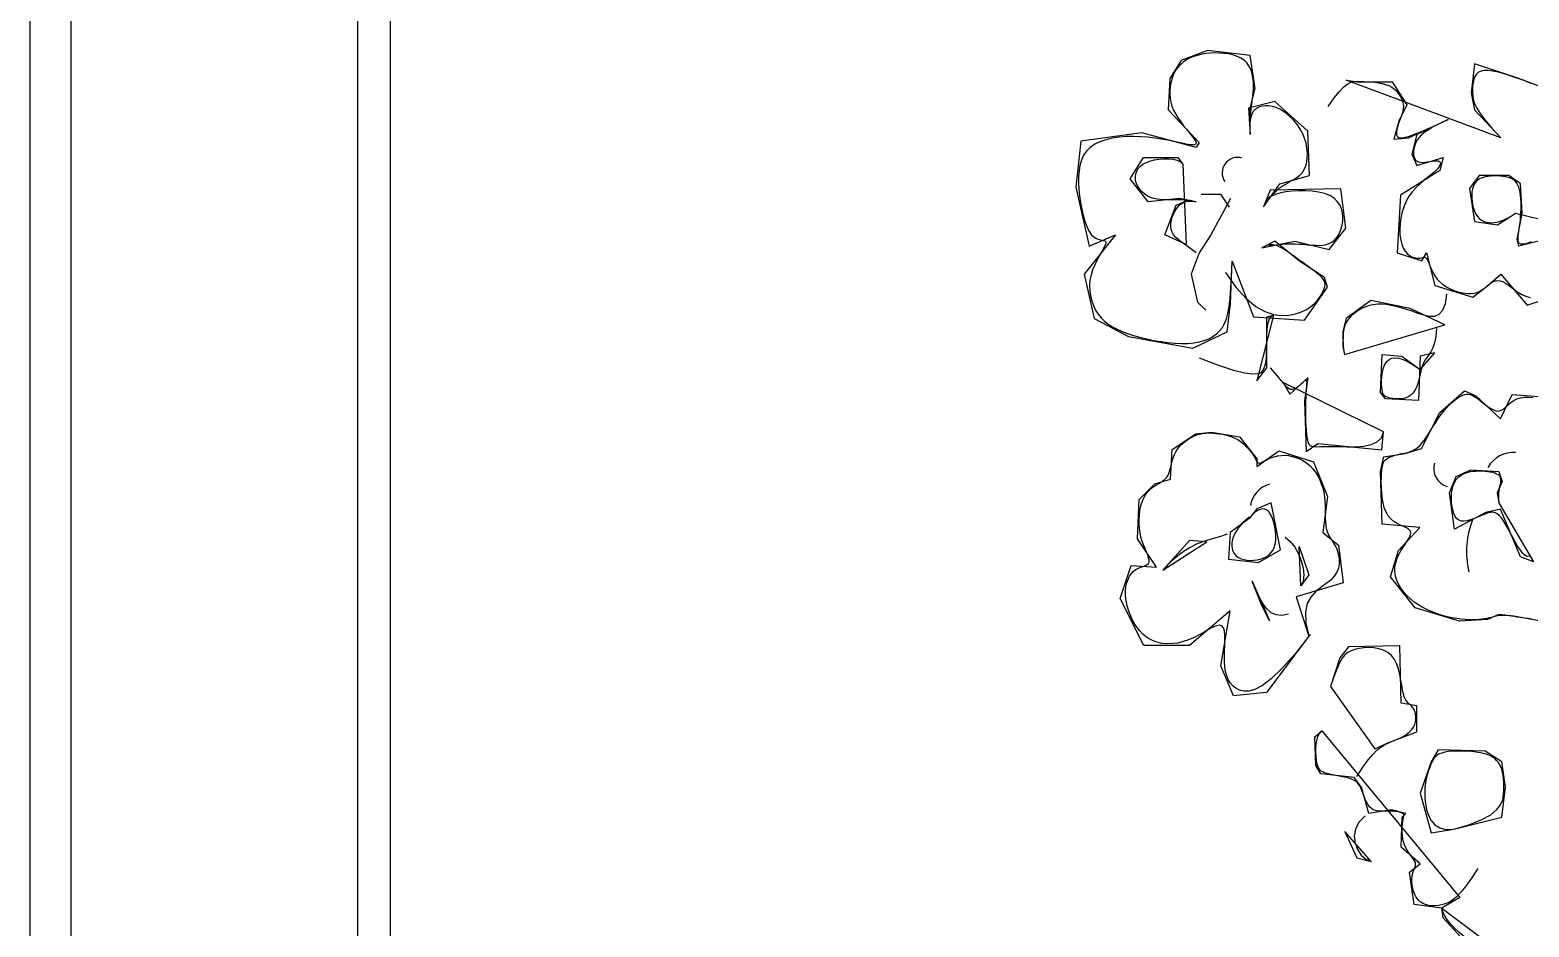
# Model space of a CAD drawing. Header units: metres. Extents: x -607 to -196, y 0 to 941.
# Drawn here: x -598.2 to -459.2, y 543.7 to 626.9 of the extents above; entities that cross this region are included whole.
import ezdxf

# ---------------------------------------------------------------- set-up
doc = ezdxf.new("R2010")
doc.units = ezdxf.units.M
for name, color, linetype in [('3', 3, 'Continuous'), ('4', 4, 'Continuous'), ('7', 7, 'Continuous')]:
    doc.layers.add(name, color=color, linetype=linetype)

msp = doc.modelspace()

# ---------------------------------------------------------------- linework, layer by layer
at = {"layer": '3'}
for points in [[(-594.44, 917.51), (-594.44, 3.8), (-222.04, 3.8), (-222.04, 930.76)], [(-487.34, 604.37), (-487.34, 604.37), (-486.38, 603), (-485.44, 601.97), (-484.55, 601.23), (-483.69, 600.74), (-482.89, 600.47), (-482.14, 600.37), (-481.46, 600.4), (-480.84, 600.53), (-480.3, 600.72), (-479.84, 600.95), (-479.44, 601.21), (-479.1, 601.5), (-478.82, 601.8), (-478.6, 602.09), (-478.42, 602.38), (-478.29, 602.64), (-478.19, 602.87), (-478.13, 603.08), (-478.11, 603.26), (-478.12, 603.42), (-478.17, 603.57), (-478.25, 603.72), (-478.37, 603.86), (-478.51, 604.01), (-478.69, 604.17), (-478.9, 604.33), (-479.12, 604.51), (-479.37, 604.69), (-479.63, 604.88), (-479.91, 605.08), (-480.19, 605.28), (-480.47, 605.48), (-480.76, 605.7), (-481.04, 605.91), (-481.32, 606.11), (-481.59, 606.3), (-481.86, 606.48), (-482.11, 606.63), (-482.36, 606.76), (-482.58, 606.86), (-482.79, 606.91), (-482.98, 606.94), (-483.14, 606.95), (-483.26, 606.93), (-483.34, 606.91), (-483.37, 606.88), (-483.35, 606.86), (-483.27, 606.86), (-483.12, 606.86), (-482.92, 606.89), (-482.66, 606.92), (-482.36, 606.95), (-482.03, 606.99), (-481.67, 607.02), (-481.29, 607.03), (-480.9, 607.03), (-480.51, 607.01), (-480.12, 606.98), (-479.74, 606.94), (-479.36, 606.91), (-478.99, 606.89), (-478.64, 606.88), (-478.31, 606.9), (-478.01, 606.96), (-477.72, 607.05), (-477.47, 607.19), (-477.24, 607.37), (-477.04, 607.58), (-476.87, 607.83), (-476.73, 608.11), (-476.61, 608.42), (-476.53, 608.76), (-476.48, 609.12), (-476.47, 609.5), (-476.51, 609.89), (-476.6, 610.27), (-476.75, 610.63), (-476.98, 610.96), (-477.28, 611.26), (-477.68, 611.5), (-478.16, 611.69), (-478.71, 611.83), (-479.31, 611.91), (-479.94, 611.95), (-480.57, 611.95), (-481.18, 611.92), (-481.74, 611.85), (-482.23, 611.76), (-482.63, 611.64), (-482.95, 611.52), (-483.19, 611.39), (-483.35, 611.27), (-483.46, 611.17), (-483.51, 611.1), (-483.51, 611.06), (-483.47, 611.07), (-483.4, 611.14), (-483.29, 611.25), (-483.16, 611.4), (-483, 611.58), (-482.81, 611.77), (-482.59, 611.98), (-482.36, 612.18), (-482.1, 612.37), (-481.82, 612.54), (-481.54, 612.7), (-481.25, 612.86), (-480.96, 613.02), (-480.69, 613.2), (-480.44, 613.4), (-480.22, 613.64), (-480.04, 613.92), (-479.9, 614.25), (-479.81, 614.62), (-479.76, 615.03), (-479.75, 615.46), (-479.8, 615.9), (-479.88, 616.36), (-480.02, 616.81), (-480.19, 617.24), (-480.41, 617.66), (-480.67, 618.05), (-480.97, 618.42), (-481.28, 618.75), (-481.62, 619.04), (-481.96, 619.29), (-482.31, 619.5), (-482.66, 619.66), (-483, 619.76), (-483.32, 619.82), (-483.63, 619.83), (-483.91, 619.8), (-484.18, 619.73), (-484.41, 619.62), (-484.61, 619.48), (-484.77, 619.3), (-484.89, 619.1), (-484.98, 618.88), (-485.04, 618.66), (-485.07, 618.45), (-485.09, 618.26), (-485.09, 618.12), (-485.08, 618.02), (-485.07, 617.98), (-485.07, 618.02), (-485.06, 618.12), (-485.05, 618.28), (-485.04, 618.48), (-485.03, 618.71), (-485.02, 618.97), (-485, 619.23), (-484.97, 619.5), (-484.94, 619.77), (-484.9, 620.02), (-484.87, 620.28), (-484.83, 620.53), (-484.8, 620.79), (-484.77, 621.06), (-484.75, 621.34), (-484.74, 621.64), (-484.75, 621.95), (-484.78, 622.28), (-484.83, 622.6), (-484.91, 622.93), (-485.03, 623.25), (-485.18, 623.54), (-485.38, 623.81), (-485.63, 624.05), (-485.94, 624.25), (-486.28, 624.41), (-486.67, 624.54), (-487.07, 624.63), (-487.5, 624.69), (-487.93, 624.72), (-488.35, 624.73), (-488.76, 624.71), (-489.15, 624.67), (-489.51, 624.61), (-489.86, 624.53), (-490.18, 624.44), (-490.47, 624.33), (-490.75, 624.2), (-491, 624.05), (-491.23, 623.9), (-491.44, 623.73), (-491.62, 623.55), (-491.79, 623.36), (-491.94, 623.15), (-492.07, 622.92), (-492.19, 622.68), (-492.29, 622.42), (-492.37, 622.15), (-492.44, 621.85), (-492.49, 621.54), (-492.52, 621.21), (-492.52, 620.87), (-492.49, 620.52), (-492.42, 620.16), (-492.32, 619.8), (-492.17, 619.43), (-491.97, 619.06), (-491.75, 618.69), (-491.49, 618.33), (-491.23, 617.98), (-490.97, 617.65), (-490.72, 617.35), (-490.5, 617.08), (-490.31, 616.84), (-490.18, 616.64), (-490.09, 616.48), (-490.06, 616.36), (-490.1, 616.27), (-490.19, 616.22), (-490.35, 616.2), (-490.57, 616.21), (-490.87, 616.25), (-491.24, 616.32), (-491.68, 616.41), (-492.17, 616.52), (-492.71, 616.63), (-493.3, 616.74), (-493.91, 616.83), (-494.56, 616.91), (-495.22, 616.96), (-495.89, 616.99), (-496.56, 616.97), (-497.21, 616.92), (-497.84, 616.82), (-498.44, 616.68), (-498.99, 616.5), (-499.48, 616.26), (-499.9, 615.97), (-500.24, 615.63), (-500.51, 615.24), (-500.71, 614.8), (-500.85, 614.33), (-500.93, 613.81), (-500.97, 613.26), (-500.97, 612.69), (-500.94, 612.09), (-500.88, 611.47), (-500.79, 610.85), (-500.68, 610.24), (-500.55, 609.66), (-500.39, 609.12), (-500.21, 608.63), (-500.01, 608.22), (-499.8, 607.9), (-499.56, 607.67), (-499.32, 607.52), (-499.08, 607.43), (-498.86, 607.38), (-498.68, 607.34), (-498.54, 607.29), (-498.46, 607.21), (-498.45, 607.08), (-498.51, 606.89), (-498.65, 606.62), (-498.83, 606.3), (-499.04, 605.94), (-499.26, 605.53), (-499.48, 605.08), (-499.67, 604.62), (-499.82, 604.14), (-499.92, 603.65), (-499.95, 603.16), (-499.94, 602.67), (-499.87, 602.2), (-499.76, 601.74), (-499.6, 601.3), (-499.4, 600.89), (-499.16, 600.51), (-498.88, 600.16), (-498.57, 599.85), (-498.22, 599.58), (-497.83, 599.32), (-497.41, 599.1), (-496.94, 598.89), (-496.43, 598.7), (-495.88, 598.52), (-495.29, 598.36), (-494.66, 598.21), (-494.02, 598.07), (-493.36, 597.96), (-492.71, 597.87), (-492.06, 597.81), (-491.44, 597.78), (-490.85, 597.79), (-490.3, 597.84), (-489.79, 597.93), (-489.32, 598.05), (-488.9, 598.22), (-488.52, 598.43), (-488.19, 598.67), (-487.89, 598.95), (-487.64, 599.27), (-487.43, 599.64), (-487.26, 600.06), (-487.12, 600.57), (-487.01, 601.21), (-486.92, 601.98), (-486.85, 602.93), (-486.78, 604.07), (-486.73, 605.43), (-484.74, 600.25), (-480.01, 599.95), (-477.88, 603), (-478.18, 603.91), (-480.47, 605.43), (-482.76, 607.26), (-483.98, 606.65), (-480.93, 607.26), (-477.73, 606.5), (-476.2, 608.48), (-476.66, 612.14), (-483.22, 611.99), (-483.83, 610.46), (-482.3, 612.6), (-479.56, 613.36), (-479.71, 617.47), (-482.76, 620.22), (-485.2, 619.61), (-485.05, 617.17), (-485.05, 619.61), (-484.59, 621.43), (-485.05, 624.48), (-489.02, 624.94), (-491.46, 624.03), (-492.52, 622.35), (-492.68, 619.45), (-489.78, 616.41), (-490.08, 615.95), (-495.12, 617.32), (-500.76, 616.56), (-501.22, 612.29), (-500, 606.8), (-497.56, 607.87), (-500.46, 604.21), (-499.54, 600.1), (-496.34, 598.42), (-490.39, 597.36), (-487.18, 598.88), (-486.88, 601.47), (-486.73, 605.43)], [(-458.99, 621.88), (-459.31, 622.02), (-459.66, 622.16), (-460.03, 622.29), (-460.42, 622.43), (-460.85, 622.58), (-461.28, 622.72), (-461.72, 622.85), (-462.16, 622.97), (-462.58, 623.05), (-462.97, 623.1), (-463.32, 623.1), (-463.63, 623.04), (-463.88, 622.93), (-464.07, 622.76), (-464.22, 622.54), (-464.32, 622.28), (-464.39, 622), (-464.43, 621.69), (-464.44, 621.38), (-464.44, 621.06), (-464.42, 620.75), (-464.37, 620.42), (-464.25, 620.05), (-464.04, 619.62), (-463.72, 619.11), (-463.26, 618.5), (-462.64, 617.76), (-461.82, 616.87), (-476.16, 622.2), (-475.09, 622.05), (-471.89, 622.05), (-470.52, 619.92), (-471.28, 618.4), (-471.74, 616.72), (-470.37, 616.87), (-466.7, 618.55), (-469.6, 617.18), (-470.06, 615.35), (-469.6, 614.28), (-467.16, 615.04), (-467.47, 613.82), (-471.13, 611.54), (-471.43, 606.2), (-469.15, 605.44), (-468.69, 606.2), (-467.93, 603.16), (-464.42, 602.09), (-463.2, 603), (-461.82, 604.22), (-459.38, 601.33), (-455.26, 602.7)], [(-457.7, 621.44), (-460.15, 622.36), (-464.26, 623.73), (-464.57, 620.99), (-464.26, 619.46), (-461.82, 616.87)], [(-477.84, 619.77), (-477.84, 619.77), (-477.26, 620.57), (-476.77, 621.16), (-476.36, 621.58), (-476.01, 621.86), (-475.69, 622.01), (-475.4, 622.09), (-475.12, 622.1), (-474.83, 622.09), (-474.52, 622.08), (-474.19, 622.06), (-473.84, 622.04), (-473.5, 622.01), (-473.15, 621.97), (-472.82, 621.9), (-472.5, 621.81), (-472.2, 621.7), (-471.92, 621.55), (-471.68, 621.37), (-471.47, 621.17), (-471.29, 620.95), (-471.14, 620.73), (-471.02, 620.49), (-470.93, 620.25), (-470.87, 620.02), (-470.85, 619.8), (-470.86, 619.58), (-470.89, 619.37), (-470.94, 619.17), (-471, 618.97), (-471.07, 618.77), (-471.15, 618.57), (-471.23, 618.37), (-471.3, 618.17), (-471.37, 617.97), (-471.42, 617.78), (-471.47, 617.59), (-471.49, 617.42), (-471.49, 617.27), (-471.48, 617.13), (-471.43, 617.02), (-471.36, 616.94), (-471.26, 616.89), (-471.13, 616.86), (-470.97, 616.86), (-470.77, 616.89), (-470.54, 616.94), (-470.28, 617.02), (-469.98, 617.13), (-469.65, 617.25), (-469.31, 617.39), (-468.96, 617.54), (-468.62, 617.68), (-468.32, 617.81), (-468.08, 617.92), (-467.89, 618), (-467.8, 618.04), (-467.8, 618.04), (-467.88, 617.99), (-468.04, 617.91), (-468.24, 617.79), (-468.47, 617.64), (-468.72, 617.48), (-468.97, 617.3), (-469.2, 617.1), (-469.39, 616.9), (-469.54, 616.69), (-469.67, 616.48), (-469.76, 616.27), (-469.83, 616.06), (-469.88, 615.86), (-469.9, 615.66), (-469.91, 615.47), (-469.9, 615.3), (-469.88, 615.14), (-469.83, 614.99), (-469.77, 614.87), (-469.69, 614.76), (-469.58, 614.68), (-469.44, 614.62), (-469.27, 614.59), (-469.08, 614.58), (-468.86, 614.59), (-468.63, 614.62), (-468.4, 614.66), (-468.17, 614.69), (-467.96, 614.72), (-467.77, 614.73), (-467.62, 614.71), (-467.51, 614.67), (-467.44, 614.6), (-467.42, 614.5), (-467.44, 614.37), (-467.51, 614.22), (-467.63, 614.05), (-467.8, 613.86), (-468.03, 613.65), (-468.3, 613.42), (-468.61, 613.17), (-468.95, 612.9), (-469.3, 612.59), (-469.65, 612.26), (-469.99, 611.89), (-470.3, 611.48), (-470.57, 611.03), (-470.79, 610.53), (-470.96, 610), (-471.08, 609.45), (-471.16, 608.9), (-471.18, 608.36), (-471.17, 607.85), (-471.1, 607.38), (-471, 606.97), (-470.86, 606.62), (-470.68, 606.34), (-470.49, 606.12), (-470.27, 605.95), (-470.06, 605.83), (-469.84, 605.75), (-469.64, 605.71), (-469.45, 605.7), (-469.29, 605.71), (-469.16, 605.73), (-469.05, 605.76), (-468.95, 605.77), (-468.86, 605.78), (-468.79, 605.75), (-468.71, 605.68), (-468.64, 605.57), (-468.56, 605.4), (-468.47, 605.18), (-468.37, 604.92), (-468.24, 604.64), (-468.1, 604.35), (-467.92, 604.05), (-467.71, 603.76), (-467.47, 603.49), (-467.18, 603.24), (-466.86, 603.03), (-466.52, 602.85), (-466.16, 602.7), (-465.8, 602.59), (-465.45, 602.5), (-465.11, 602.44), (-464.8, 602.42), (-464.52, 602.42), (-464.27, 602.46), (-464.05, 602.52), (-463.85, 602.59), (-463.67, 602.69), (-463.5, 602.8), (-463.33, 602.92), (-463.17, 603.05), (-463.01, 603.19), (-462.84, 603.32), (-462.67, 603.44), (-462.48, 603.53), (-462.29, 603.6), (-462.09, 603.63), (-461.88, 603.61), (-461.65, 603.54), (-461.4, 603.4), (-461.13, 603.22), (-460.85, 603.01), (-460.55, 602.78), (-460.22, 602.55), (-459.87, 602.34), (-459.5, 602.16), (-459.1, 602.04)], [(-490.08, 606.2), (-490.08, 606.2), (-490.43, 606.47), (-490.77, 606.72), (-491.11, 606.95), (-491.42, 607.18), (-491.71, 607.4), (-491.95, 607.62), (-492.16, 607.85), (-492.31, 608.1), (-492.4, 608.37), (-492.43, 608.65), (-492.42, 608.94), (-492.36, 609.22), (-492.28, 609.51), (-492.17, 609.77), (-492.05, 610.02), (-491.91, 610.23), (-491.78, 610.42), (-491.65, 610.57), (-491.52, 610.69), (-491.39, 610.78), (-491.26, 610.86), (-491.13, 610.91), (-491.01, 610.95), (-490.9, 610.97), (-490.79, 610.99), (-490.68, 610.99), (-490.59, 610.99), (-490.52, 610.99), (-490.46, 610.99), (-490.44, 610.99), (-490.43, 610.99), (-490.46, 611), (-490.53, 611.01), (-490.63, 611.03), (-490.76, 611.05), (-490.92, 611.07), (-491.11, 611.09), (-491.33, 611.11), (-491.57, 611.12), (-491.84, 611.12), (-492.12, 611.12), (-492.43, 611.11), (-492.74, 611.11), (-493.06, 611.11), (-493.38, 611.13), (-493.7, 611.17), (-494.01, 611.23), (-494.3, 611.33), (-494.58, 611.46), (-494.83, 611.62), (-495.06, 611.82), (-495.26, 612.03), (-495.43, 612.27), (-495.56, 612.52), (-495.65, 612.77), (-495.7, 613.03), (-495.71, 613.28), (-495.67, 613.53), (-495.58, 613.77), (-495.44, 614), (-495.25, 614.21), (-495.01, 614.4), (-494.72, 614.57), (-494.37, 614.7), (-493.97, 614.81), (-493.53, 614.89), (-493.08, 614.92), (-492.63, 614.92), (-492.21, 614.87), (-491.83, 614.77), (-491.53, 614.63), (-491.3, 614.42), (-491, 606.96), (-492.98, 607.87), (-491.91, 610.61), (-490.85, 611.07), (-490.08, 610.92), (-491.61, 611.22), (-494.51, 610.92), (-496.18, 613.05), (-494.96, 615.03), (-491.76, 615.03), (-491.3, 614.42)], [(-458.31, 607.27), (-460.15, 606.81), (-460.3, 607.42), (-459.84, 609.86), (-459.99, 612.6), (-461.06, 613.37), (-463.81, 613.37), (-464.72, 612.15), (-464.26, 609.1), (-462.13, 608.79), (-460.91, 609.56), (-460.45, 609.86)], [(-459, 607.2), (-459.2, 607.11), (-459.39, 607.05), (-459.57, 607.01), (-459.73, 606.99), (-459.87, 606.99), (-459.98, 607.01), (-460.06, 607.05), (-460.13, 607.1), (-460.17, 607.18), (-460.2, 607.28), (-460.21, 607.4), (-460.21, 607.55), (-460.2, 607.73), (-460.17, 607.93), (-460.14, 608.16), (-460.11, 608.41), (-460.07, 608.69), (-460.03, 608.98), (-460, 609.28), (-459.97, 609.59), (-459.94, 609.91), (-459.93, 610.24), (-459.92, 610.56), (-459.93, 610.88), (-459.95, 611.2), (-459.98, 611.5), (-460.02, 611.78), (-460.08, 612.04), (-460.15, 612.27), (-460.23, 612.48), (-460.33, 612.65), (-460.44, 612.8), (-460.58, 612.93), (-460.74, 613.03), (-460.91, 613.12), (-461.11, 613.19), (-461.34, 613.24), (-461.59, 613.28), (-461.86, 613.31), (-462.14, 613.32), (-462.43, 613.32), (-462.72, 613.31), (-463, 613.28), (-463.26, 613.23), (-463.5, 613.16), (-463.72, 613.08), (-463.9, 612.97), (-464.06, 612.84), (-464.2, 612.69), (-464.31, 612.52), (-464.39, 612.32), (-464.45, 612.09), (-464.49, 611.84), (-464.51, 611.56), (-464.51, 611.26), (-464.48, 610.95), (-464.43, 610.64), (-464.36, 610.34), (-464.26, 610.05), (-464.13, 609.79), (-463.98, 609.56), (-463.81, 609.37), (-463.61, 609.22), (-463.4, 609.11), (-463.17, 609.03), (-462.93, 608.99), (-462.68, 608.98), (-462.43, 608.99), (-462.18, 609.04), (-461.93, 609.1), (-461.69, 609.18), (-461.46, 609.28), (-461.24, 609.39), (-461.02, 609.5), (-460.82, 609.62), (-460.63, 609.74), (-460.45, 609.86), (-457.25, 609.1)], [(-486.88, 611.22), (-488.71, 607.87), (-489.78, 606.2), (-490.54, 604.21), (-489.93, 601.62), (-489.17, 600.86)], [(-489.59, 611.62), (-487.81, 611.62), (-487.02, 610.43)], [(-466.86, 602.39), (-466.86, 602.39), (-466.98, 601.47), (-467.22, 600.85), (-467.55, 600.47), (-467.97, 600.3), (-468.44, 600.3), (-468.95, 600.4), (-469.49, 600.57), (-470.02, 600.77), (-470.54, 600.95), (-471.04, 601.1), (-471.53, 601.22), (-471.99, 601.32), (-472.44, 601.39), (-472.86, 601.42), (-473.26, 601.42), (-473.65, 601.38), (-474.01, 601.3), (-474.34, 601.19), (-474.66, 601.06), (-474.95, 600.9), (-475.21, 600.73), (-475.45, 600.55), (-475.65, 600.37), (-475.83, 600.18), (-475.98, 600.01), (-476.1, 599.83), (-476.19, 599.66), (-476.27, 599.49), (-476.32, 599.32), (-476.36, 599.14), (-476.39, 598.95), (-476.42, 598.75), (-476.43, 598.54), (-476.44, 598.31), (-476.45, 598.08), (-476.44, 597.83), (-476.43, 597.58), (-476.4, 597.31), (-476.37, 597.04), (-476.32, 596.76), (-467.01, 599.5), (-470.21, 601.02), (-473.87, 601.78), (-476.16, 600.11), (-476.47, 598.89), (-476.47, 597.52), (-476.32, 596.76)], [(-489.78, 596.44), (-489.78, 596.44), (-488, 595.77), (-486.62, 595.31), (-485.59, 595.05), (-484.85, 594.96), (-484.35, 594.99), (-484.04, 595.11), (-483.86, 595.3), (-483.75, 595.53), (-483.68, 595.76), (-483.62, 595.99), (-483.58, 596.24), (-483.55, 596.49), (-483.54, 596.77), (-483.53, 597.08), (-483.52, 597.41), (-483.52, 597.78), (-483.52, 598.18), (-483.51, 598.6), (-483.49, 599.02), (-483.45, 599.42), (-483.37, 599.78), (-483.27, 600.07), (-483.11, 600.29), (-482.91, 600.4), (-484.44, 594.31), (-483.52, 595.53), (-483.52, 597.36), (-483.52, 600.25), (-482.91, 600.4)], [(-467.77, 599.19), (-467.77, 599.19), (-467.85, 598.43), (-467.97, 597.84), (-468.12, 597.38), (-468.3, 597.02), (-468.48, 596.74), (-468.66, 596.49), (-468.83, 596.26), (-468.98, 595.99), (-469.11, 595.68), (-469.21, 595.33), (-469.3, 594.95), (-469.39, 594.56), (-469.49, 594.17), (-469.61, 593.81), (-469.75, 593.48), (-469.93, 593.2), (-470.15, 592.98), (-470.41, 592.83), (-470.69, 592.72), (-470.98, 592.66), (-471.28, 592.64), (-471.56, 592.65), (-471.83, 592.67), (-472.07, 592.72), (-472.27, 592.77), (-472.43, 592.83), (-472.56, 592.91), (-472.66, 593.02), (-472.74, 593.14), (-472.8, 593.3), (-472.83, 593.5), (-472.86, 593.73), (-472.87, 594.01), (-472.87, 594.32), (-472.85, 594.65), (-472.82, 594.99), (-472.75, 595.31), (-472.66, 595.62), (-472.54, 595.9), (-472.37, 596.13), (-472.17, 596.31), (-471.93, 596.42), (-471.63, 596.46), (-471.28, 596.42), (-470.88, 596.3), (-470.42, 596.09), (-469.89, 595.79), (-469.3, 595.38), (-467.93, 596.91), (-469.3, 596.6), (-469.45, 592.49), (-472.5, 592.64), (-472.96, 593.25), (-472.81, 596.76), (-470.98, 596.6), (-469.3, 595.38)], [(-483.22, 595.53), (-483.22, 595.53), (-482.8, 595.05), (-482.46, 594.65), (-482.18, 594.32), (-481.95, 594.05), (-481.76, 593.85), (-481.6, 593.7), (-481.45, 593.61), (-481.31, 593.56), (-481.17, 593.56), (-481.02, 593.59), (-480.86, 593.65), (-480.71, 593.74), (-480.57, 593.84), (-480.43, 593.95), (-480.31, 594.06), (-480.19, 594.16), (-480.1, 594.24), (-480.02, 594.31), (-479.95, 594.36), (-479.9, 594.39), (-479.86, 594.39), (-479.83, 594.36), (-479.82, 594.3), (-479.81, 594.21), (-479.82, 594.07), (-479.83, 593.9), (-479.84, 593.69), (-479.87, 593.44), (-479.89, 593.15), (-479.91, 592.82), (-479.93, 592.46), (-479.94, 592.05), (-479.94, 591.6), (-479.94, 591.13), (-479.93, 590.65), (-479.91, 590.18), (-479.88, 589.73), (-479.83, 589.32), (-479.78, 588.96), (-479.71, 588.67), (-479.62, 588.46), (-479.51, 588.33), (-479.36, 588.25), (-479.15, 588.22), (-478.87, 588.21), (-478.51, 588.22), (-478.05, 588.24), (-477.48, 588.24), (-476.81, 588.22), (-476.06, 588.2), (-475.28, 588.21), (-474.52, 588.27), (-473.84, 588.42), (-473.27, 588.66), (-472.87, 589.04), (-472.69, 589.58), (-482, 594.16), (-481.39, 593.09), (-480.01, 594.31), (-479.71, 594.61), (-480.01, 592.48), (-479.86, 587.76), (-478.79, 588.52), (-472.84, 587.91), (-472.69, 589.58)], [(-457.26, 571.89), (-460.61, 572.5), (-461.99, 572.65), (-463.05, 572.2), (-465.65, 572.04), (-469.77, 573.26), (-472.05, 576.16), (-471.29, 578.6), (-469.31, 580.73), (-472.82, 581.03), (-472.97, 585.91), (-472.66, 587.28), (-470.68, 587.59), (-469.16, 588.04), (-467.48, 591.4), (-465.19, 593.38), (-464.12, 592.92), (-461.83, 590.79), (-460.77, 593.07), (-456.95, 592.77)], [(-458.92, 572.22), (-459.28, 572.27), (-459.64, 572.32), (-459.97, 572.37), (-460.28, 572.42), (-460.56, 572.47), (-460.82, 572.5), (-461.04, 572.53), (-461.25, 572.55), (-461.44, 572.57), (-461.62, 572.57), (-461.78, 572.57), (-461.93, 572.55), (-462.09, 572.53), (-462.24, 572.5), (-462.39, 572.46), (-462.54, 572.42), (-462.71, 572.37), (-462.89, 572.33), (-463.09, 572.29), (-463.31, 572.25), (-463.55, 572.21), (-463.81, 572.18), (-464.1, 572.16), (-464.41, 572.15), (-464.75, 572.16), (-465.11, 572.18), (-465.49, 572.22), (-465.9, 572.27), (-466.33, 572.35), (-466.78, 572.45), (-467.24, 572.57), (-467.7, 572.72), (-468.16, 572.89), (-468.61, 573.08), (-469.05, 573.3), (-469.46, 573.54), (-469.85, 573.81), (-470.2, 574.1), (-470.52, 574.41), (-470.81, 574.74), (-471.06, 575.07), (-471.26, 575.41), (-471.43, 575.75), (-471.55, 576.08), (-471.62, 576.41), (-471.65, 576.73), (-471.63, 577.05), (-471.58, 577.36), (-471.5, 577.67), (-471.39, 577.96), (-471.25, 578.26), (-471.09, 578.55), (-470.91, 578.83), (-470.72, 579.1), (-470.55, 579.37), (-470.39, 579.62), (-470.26, 579.85), (-470.19, 580.07), (-470.17, 580.26), (-470.22, 580.42), (-470.36, 580.56), (-470.56, 580.69), (-470.82, 580.81), (-471.11, 580.94), (-471.41, 581.09), (-471.72, 581.27), (-472, 581.51), (-472.26, 581.8), (-472.46, 582.15), (-472.62, 582.57), (-472.73, 583.02), (-472.81, 583.49), (-472.86, 583.98), (-472.89, 584.46), (-472.9, 584.91), (-472.89, 585.33), (-472.88, 585.69), (-472.86, 586), (-472.82, 586.27), (-472.77, 586.5), (-472.71, 586.69), (-472.62, 586.86), (-472.51, 586.99), (-472.38, 587.1), (-472.23, 587.2), (-472.05, 587.28), (-471.86, 587.35), (-471.65, 587.42), (-471.43, 587.47), (-471.2, 587.52), (-470.98, 587.57), (-470.76, 587.61), (-470.54, 587.66), (-470.33, 587.72), (-470.13, 587.79), (-469.92, 587.88), (-469.73, 587.99), (-469.53, 588.13), (-469.33, 588.31), (-469.13, 588.53), (-468.93, 588.79), (-468.72, 589.08), (-468.51, 589.41), (-468.3, 589.75), (-468.08, 590.11), (-467.85, 590.47), (-467.62, 590.83), (-467.38, 591.17), (-467.12, 591.49), (-466.87, 591.79), (-466.61, 592.06), (-466.35, 592.31), (-466.09, 592.52), (-465.85, 592.71), (-465.61, 592.86), (-465.39, 592.97), (-465.19, 593.05), (-465, 593.09), (-464.83, 593.09), (-464.66, 593.06), (-464.48, 593), (-464.31, 592.91), (-464.12, 592.79), (-463.92, 592.64), (-463.7, 592.47), (-463.47, 592.28), (-463.22, 592.09), (-462.98, 591.91), (-462.73, 591.75), (-462.49, 591.63), (-462.25, 591.55), (-462.04, 591.52), (-461.83, 591.57), (-461.64, 591.66), (-461.46, 591.8), (-461.27, 591.97), (-461.06, 592.15), (-460.84, 592.33), (-460.59, 592.5), (-460.31, 592.64), (-459.98, 592.74), (-459.62, 592.8), (-459.23, 592.82), (-458.82, 592.78)], [(-479.48, 570.8), (-479.48, 570.8), (-480.89, 569.01), (-482.09, 567.67), (-483.1, 566.7), (-483.93, 566.06), (-484.62, 565.69), (-485.19, 565.54), (-485.66, 565.54), (-486.05, 565.65), (-486.38, 565.82), (-486.66, 566.04), (-486.9, 566.31), (-487.09, 566.62), (-487.23, 566.97), (-487.34, 567.37), (-487.41, 567.8), (-487.44, 568.27), (-487.45, 568.78), (-487.43, 569.3), (-487.41, 569.82), (-487.4, 570.31), (-487.41, 570.75), (-487.45, 571.13), (-487.54, 571.42), (-487.69, 571.6), (-487.9, 571.65), (-488.19, 571.6), (-488.52, 571.47), (-488.91, 571.27), (-489.34, 571.03), (-489.79, 570.78), (-490.27, 570.53), (-490.77, 570.31), (-491.27, 570.14), (-491.78, 570.01), (-492.28, 569.95), (-492.78, 569.93), (-493.26, 569.98), (-493.72, 570.09), (-494.17, 570.27), (-494.58, 570.5), (-494.97, 570.81), (-495.32, 571.17), (-495.63, 571.58), (-495.91, 572.02), (-496.14, 572.49), (-496.33, 572.97), (-496.48, 573.45), (-496.57, 573.92), (-496.62, 574.38), (-496.62, 574.81), (-496.58, 575.21), (-496.5, 575.58), (-496.39, 575.91), (-496.24, 576.21), (-496.07, 576.46), (-495.87, 576.67), (-495.65, 576.82), (-495.42, 576.94), (-495.2, 577.04), (-494.98, 577.12), (-494.78, 577.19), (-494.62, 577.28), (-494.5, 577.38), (-494.44, 577.51), (-494.43, 577.69), (-494.48, 577.91), (-494.56, 578.16), (-494.68, 578.44), (-494.81, 578.76), (-494.94, 579.1), (-495.08, 579.46), (-495.19, 579.84), (-495.27, 580.24), (-495.33, 580.65), (-495.36, 581.06), (-495.36, 581.47), (-495.34, 581.87), (-495.3, 582.25), (-495.23, 582.61), (-495.14, 582.95), (-495.03, 583.25), (-494.9, 583.52), (-494.76, 583.76), (-494.6, 583.97), (-494.44, 584.16), (-494.26, 584.33), (-494.08, 584.47), (-493.9, 584.6), (-493.72, 584.71), (-493.54, 584.81), (-493.37, 584.91), (-493.2, 585.01), (-493.04, 585.13), (-492.9, 585.26), (-492.77, 585.41), (-492.66, 585.59), (-492.57, 585.81), (-492.5, 586.05), (-492.43, 586.32), (-492.36, 586.61), (-492.28, 586.9), (-492.2, 587.19), (-492.09, 587.48), (-491.96, 587.75), (-491.8, 588), (-491.61, 588.24), (-491.4, 588.45), (-491.18, 588.64), (-490.95, 588.81), (-490.71, 588.96), (-490.47, 589.1), (-490.24, 589.21), (-490.01, 589.3), (-489.8, 589.37), (-489.59, 589.42), (-489.38, 589.46), (-489.16, 589.48), (-488.94, 589.49), (-488.71, 589.49), (-488.46, 589.47), (-488.2, 589.45), (-487.92, 589.41), (-487.64, 589.37), (-487.34, 589.31), (-487.05, 589.23), (-486.76, 589.13), (-486.48, 589.01), (-486.21, 588.87), (-485.95, 588.7), (-485.71, 588.51), (-485.49, 588.31), (-485.29, 588.11), (-485.11, 587.9), (-484.95, 587.69), (-484.81, 587.5), (-484.7, 587.31), (-484.61, 587.15), (-484.54, 587.01), (-484.48, 586.89), (-484.42, 586.8), (-484.36, 586.74), (-484.29, 586.71), (-484.21, 586.7), (-484.09, 586.73), (-483.95, 586.79), (-483.78, 586.88), (-483.57, 586.98), (-483.35, 587.09), (-483.09, 587.2), (-482.82, 587.29), (-482.52, 587.37), (-482.2, 587.41), (-481.86, 587.42), (-481.51, 587.39), (-481.16, 587.32), (-480.81, 587.22), (-480.46, 587.08), (-480.12, 586.9), (-479.8, 586.69), (-479.5, 586.44), (-479.24, 586.16), (-479, 585.85), (-478.79, 585.51), (-478.61, 585.15), (-478.46, 584.78), (-478.33, 584.39), (-478.24, 583.99), (-478.17, 583.58), (-478.13, 583.17), (-478.1, 582.76), (-478.1, 582.36), (-478.09, 581.97), (-478.09, 581.6), (-478.08, 581.24), (-478.05, 580.92), (-478, 580.62), (-477.92, 580.35), (-477.82, 580.11), (-477.7, 579.89), (-477.57, 579.67), (-477.43, 579.45), (-477.29, 579.22), (-477.15, 578.98), (-477.03, 578.7), (-476.92, 578.39), (-476.84, 578.06), (-476.8, 577.7), (-476.81, 577.33), (-476.88, 576.95), (-477.02, 576.57), (-477.26, 576.2), (-477.59, 575.85), (-478.01, 575.52), (-478.5, 575.17), (-478.99, 574.77), (-479.42, 574.27), (-479.76, 573.66), (-479.94, 572.87), (-479.91, 571.88), (-479.63, 570.65), (-483.56, 565.41), (-486.62, 565.12), (-487.78, 567.88), (-486.91, 572.98), (-490.7, 569.78), (-494.92, 569.78), (-497.11, 574.14), (-496.09, 577.2), (-493.76, 577.05), (-495.5, 579.67), (-495.36, 583.31), (-493.9, 584.77), (-492.45, 585.2), (-492.3, 587.97), (-490.11, 589.42), (-488.66, 589.57), (-486.04, 589.13), (-484.43, 587.1), (-484.43, 586.37), (-482.39, 587.82), (-479.19, 586.8), (-477.88, 583.6), (-478.31, 580.25), (-476.86, 579.09), (-476.42, 575.6), (-480.79, 574.29), (-479.63, 570.65)], [(-459.05, 578.05), (-459.3, 578.02), (-459.54, 578.12), (-459.77, 578.32), (-460, 578.61), (-460.23, 578.95), (-460.46, 579.34), (-460.68, 579.75), (-460.91, 580.18), (-461.13, 580.59), (-461.34, 580.98), (-461.55, 581.33), (-461.76, 581.62), (-461.95, 581.84), (-462.15, 581.99), (-462.34, 582.09), (-462.54, 582.13), (-462.75, 582.12), (-462.97, 582.08), (-463.2, 582), (-463.46, 581.9), (-463.74, 581.78), (-464.03, 581.65), (-464.33, 581.52), (-464.64, 581.42), (-464.93, 581.34), (-465.21, 581.3), (-465.47, 581.31), (-465.7, 581.39), (-465.89, 581.54), (-466.04, 581.75), (-466.17, 582.02), (-466.26, 582.32), (-466.33, 582.64), (-466.37, 582.98), (-466.38, 583.31), (-466.38, 583.63), (-466.37, 583.92), (-466.33, 584.18), (-466.28, 584.42), (-466.22, 584.63), (-466.14, 584.83), (-466.05, 585), (-465.94, 585.16), (-465.82, 585.3), (-465.69, 585.43), (-465.55, 585.54), (-465.4, 585.64), (-465.22, 585.72), (-465.04, 585.8), (-464.83, 585.86), (-464.61, 585.9), (-464.38, 585.94), (-464.12, 585.96), (-463.85, 585.97), (-463.58, 585.97), (-463.3, 585.96), (-463.04, 585.93), (-462.79, 585.89), (-462.56, 585.84), (-462.37, 585.78), (-462.2, 585.71), (-462.07, 585.63), (-461.97, 585.53), (-461.9, 585.42), (-461.86, 585.3), (-461.83, 585.17), (-461.83, 585.03), (-461.85, 584.88), (-461.88, 584.72), (-461.92, 584.54), (-461.96, 584.35), (-462, 584.13), (-462.03, 583.9), (-462.04, 583.63), (-462.03, 583.34), (-461.99, 583.02), (-458.78, 577.53), (-460, 577.99), (-461.83, 582.41), (-463.21, 582.1), (-466.1, 580.58), (-466.56, 583.93), (-465.95, 585.45), (-464.58, 586.06), (-461.99, 585.91), (-461.68, 585), (-462.14, 583.93), (-461.99, 583.02)], [(-485.16, 581.71), (-485.16, 581.71), (-485.74, 581.18), (-486.18, 580.67), (-486.48, 580.18), (-486.67, 579.74), (-486.76, 579.32), (-486.76, 578.95), (-486.69, 578.63), (-486.56, 578.35), (-486.38, 578.13), (-486.15, 577.95), (-485.9, 577.82), (-485.62, 577.74), (-485.33, 577.69), (-485.02, 577.67), (-484.71, 577.69), (-484.41, 577.73), (-484.11, 577.8), (-483.84, 577.89), (-483.58, 578.01), (-483.34, 578.17), (-483.14, 578.36), (-482.96, 578.59), (-482.83, 578.87), (-482.73, 579.19), (-482.68, 579.56), (-482.67, 579.96), (-482.7, 580.38), (-482.77, 580.79), (-482.86, 581.2), (-482.99, 581.57), (-483.14, 581.89), (-483.3, 582.15), (-483.49, 582.32), (-483.69, 582.42), (-483.91, 582.45), (-484.14, 582.4), (-484.38, 582.29), (-484.63, 582.11), (-484.89, 581.86), (-485.16, 581.56), (-486.91, 580.25), (-487.06, 577.78), (-484.29, 577.49), (-482.25, 578.65), (-483.12, 583.02), (-484.43, 582.44), (-485.16, 581.56)], [(-487.2, 580.11), (-487.2, 580.11), (-487.9, 579.87), (-488.58, 579.67), (-489.27, 579.46), (-489.97, 579.2), (-490.69, 578.84), (-491.46, 578.35), (-492.28, 577.67), (-493.17, 576.76), (-489.09, 579.38), (-490.7, 579.53), (-493.17, 576.76)], [(-481.81, 579.82), (-481.81, 579.82), (-481.34, 579.42), (-480.93, 578.89), (-480.58, 578.28), (-480.32, 577.62), (-480.15, 576.95), (-480.09, 576.32), (-480.15, 575.76), (-480.35, 575.31), (-480.5, 578.95), (-479.63, 576.33), (-480.35, 575.31)], [(-481.52, 572.69), (-481.52, 572.69), (-482.13, 572.56), (-482.66, 572.61), (-483.12, 572.82), (-483.52, 573.18), (-483.89, 573.66), (-484.22, 574.26), (-484.55, 574.96), (-484.87, 575.74), (-483.27, 572.11), (-484, 573.56), (-484.87, 575.74)], [(-475.17, 557.64), (-475.17, 557.64), (-474.6, 558.5), (-474.1, 559.17), (-473.68, 559.68), (-473.31, 560.06), (-472.99, 560.33), (-472.7, 560.52), (-472.42, 560.67), (-472.14, 560.78), (-471.86, 560.9), (-471.56, 561.02), (-471.27, 561.15), (-470.99, 561.29), (-470.72, 561.44), (-470.47, 561.61), (-470.24, 561.79), (-470.06, 562), (-469.91, 562.22), (-469.8, 562.46), (-469.73, 562.71), (-469.7, 562.96), (-469.7, 563.21), (-469.72, 563.44), (-469.78, 563.65), (-469.85, 563.83), (-469.95, 563.98), (-470.07, 564.11), (-470.2, 564.24), (-470.34, 564.37), (-470.47, 564.53), (-470.61, 564.72), (-470.73, 564.97), (-470.84, 565.27), (-470.93, 565.66), (-471, 566.1), (-471.09, 566.58), (-471.18, 567.08), (-471.31, 567.58), (-471.47, 568.05), (-471.68, 568.48), (-471.95, 568.85), (-472.29, 569.13), (-472.68, 569.34), (-473.12, 569.48), (-473.58, 569.56), (-474.05, 569.58), (-474.52, 569.56), (-474.95, 569.5), (-475.35, 569.41), (-475.7, 569.3), (-476, 569.14), (-476.27, 568.91), (-476.52, 568.6), (-476.77, 568.17), (-477.03, 567.6), (-477.31, 566.88), (-477.62, 565.98), (-473.51, 560.2), (-472.28, 560.76), (-469.61, 561.76), (-469.61, 564.2), (-471.06, 564.42), (-471.17, 569.76), (-475.95, 569.65), (-476.73, 568.65), (-477.62, 565.98)], [(-463.94, 549.09), (-463.94, 549.09), (-464.53, 548.19), (-465.05, 547.47), (-465.51, 546.9), (-465.92, 546.48), (-466.3, 546.17), (-466.64, 545.96), (-466.97, 545.82), (-467.29, 545.73), (-467.6, 545.67), (-467.92, 545.64), (-468.22, 545.65), (-468.51, 545.68), (-468.79, 545.76), (-469.05, 545.86), (-469.28, 546.01), (-469.48, 546.2), (-469.65, 546.43), (-469.79, 546.69), (-469.9, 546.97), (-469.98, 547.26), (-470.04, 547.56), (-470.06, 547.86), (-470.06, 548.13), (-470.04, 548.39), (-469.99, 548.61), (-469.94, 548.8), (-469.87, 548.96), (-469.81, 549.11), (-469.75, 549.25), (-469.72, 549.39), (-469.71, 549.52), (-469.74, 549.66), (-469.81, 549.82), (-469.91, 549.98), (-470.04, 550.16), (-470.19, 550.35), (-470.34, 550.56), (-470.49, 550.79), (-470.63, 551.03), (-470.74, 551.29), (-470.83, 551.57), (-470.9, 551.86), (-470.94, 552.16), (-470.96, 552.45), (-470.96, 552.74), (-470.95, 553), (-470.94, 553.25), (-470.91, 553.46), (-470.88, 553.64), (-470.85, 553.78), (-470.83, 553.89), (-470.81, 553.98), (-470.8, 554.05), (-470.81, 554.11), (-470.84, 554.16), (-470.89, 554.2), (-470.97, 554.24), (-471.07, 554.28), (-471.19, 554.32), (-471.33, 554.35), (-471.49, 554.38), (-471.67, 554.4), (-471.87, 554.42), (-472.08, 554.42), (-472.3, 554.42), (-472.53, 554.41), (-472.76, 554.41), (-472.99, 554.41), (-473.22, 554.43), (-473.43, 554.48), (-473.64, 554.55), (-473.82, 554.66), (-473.98, 554.82), (-474.13, 555), (-474.25, 555.22), (-474.37, 555.45), (-474.47, 555.69), (-474.56, 555.93), (-474.65, 556.17), (-474.73, 556.39), (-474.81, 556.58), (-474.9, 556.76), (-475, 556.91), (-475.11, 557.05), (-475.25, 557.16), (-475.4, 557.27), (-475.59, 557.36), (-475.8, 557.44), (-476.06, 557.51), (-476.34, 557.58), (-476.64, 557.64), (-476.95, 557.7), (-477.26, 557.76), (-477.55, 557.81), (-477.82, 557.87), (-478.07, 557.94), (-478.27, 558.02), (-478.43, 558.1), (-478.57, 558.21), (-478.67, 558.33), (-478.75, 558.49), (-478.82, 558.68), (-478.87, 558.91), (-478.91, 559.18), (-478.94, 559.5), (-478.97, 559.86), (-478.97, 560.24), (-478.94, 560.61), (-478.88, 560.98), (-478.78, 561.33), (-478.62, 561.63), (-478.4, 561.87), (-465.61, 546.42), (-467.28, 545.42), (-469.84, 545.76), (-470.28, 548.76), (-469.28, 549.53), (-471.06, 551.09), (-470.95, 553.87), (-470.61, 554.2), (-471.95, 554.53), (-474.06, 554.2), (-474.73, 556.64), (-475.4, 557.53), (-478.51, 557.87), (-478.96, 558.64), (-479.07, 561.31), (-478.4, 561.87)], [(-466.16, 552.76), (-466.16, 552.76), (-464.69, 553.18), (-463.57, 553.63), (-462.75, 554.09), (-462.18, 554.56), (-461.83, 555.02), (-461.63, 555.48), (-461.55, 555.92), (-461.52, 556.34), (-461.52, 556.73), (-461.53, 557.1), (-461.55, 557.43), (-461.59, 557.75), (-461.65, 558.03), (-461.72, 558.3), (-461.81, 558.54), (-461.92, 558.76), (-462.05, 558.95), (-462.2, 559.13), (-462.37, 559.29), (-462.58, 559.43), (-462.81, 559.56), (-463.08, 559.66), (-463.39, 559.75), (-463.74, 559.83), (-464.12, 559.89), (-464.54, 559.94), (-464.98, 559.97), (-465.42, 559.99), (-465.86, 559.99), (-466.28, 559.97), (-466.66, 559.94), (-467, 559.89), (-467.28, 559.81), (-467.52, 559.72), (-467.71, 559.61), (-467.87, 559.47), (-468.01, 559.31), (-468.13, 559.13), (-468.23, 558.92), (-468.33, 558.68), (-468.44, 558.42), (-468.55, 558.12), (-468.65, 557.8), (-468.73, 557.44), (-468.8, 557.05), (-468.85, 556.62), (-468.87, 556.16), (-468.86, 555.65), (-468.81, 555.11), (-468.7, 554.56), (-468.53, 554.03), (-468.27, 553.56), (-467.92, 553.16), (-467.47, 552.87), (-466.88, 552.73), (-466.16, 552.76), (-461.72, 553.87), (-461.38, 556.64), (-461.72, 558.98), (-463.27, 559.98), (-467.61, 560.09), (-468.28, 558.98), (-469.28, 556.09), (-468.28, 552.42), (-466.16, 552.76)], [(-474.4, 553.98), (-474.4, 553.98), (-474.97, 553.4), (-475.29, 552.76), (-475.4, 552.1), (-475.33, 551.45), (-475.1, 550.86), (-474.76, 550.35), (-474.32, 549.97), (-473.84, 549.76), (-476.29, 552.53), (-475.17, 550.09), (-473.84, 549.76)], [(-461.79, 540.51), (-461.79, 540.51), (-462.18, 541.03), (-462.56, 541.42), (-462.95, 541.72), (-463.33, 541.94), (-463.72, 542.12), (-464.11, 542.27), (-464.51, 542.44), (-464.91, 542.64), (-465.32, 542.9), (-465.72, 543.21), (-466.11, 543.56), (-466.46, 543.93), (-466.77, 544.31), (-467.01, 544.7), (-467.19, 545.07), (-467.28, 545.42), (-462.83, 542.09), (-464.83, 541.98), (-467.17, 544.53), (-467.28, 545.42)]]:
    msp.add_lwpolyline(points, dxfattribs=at)
msp.add_lwpolyline([(-564.8, 139.84), (-564.8, 688.56), (-251.68, 688.56), (-251.68, 139.84)], close=True, dxfattribs=at)
for centre, radius, start, end in [((-486.23, 613.61), 1.43, 73.95, 213.94), ((-460.58, 584.86), 2.83, 87.16, 149.4), ((-466.28, 586.2), 1.75, 163.61, 253.66), ((-482.6, 582.35), 2.47, 105.32, 170.65), ((-456.58, 578.44), 8.41, 158.27, 192.57)]:
    msp.add_arc(centre, radius, start, end, dxfattribs=at)
at = {"layer": '4'}
msp.add_lwpolyline([(-598.24, 918.9), (-598.24, 0), (-218.24, 0), (-218.24, 929.75)], dxfattribs=at)
at = {"layer": '7'}
msp.add_lwpolyline([(-567.84, 136.8), (-567.84, 691.6), (-248.64, 691.6), (-248.64, 136.8)], close=True, dxfattribs=at)

doc.saveas('drawing.dxf')
